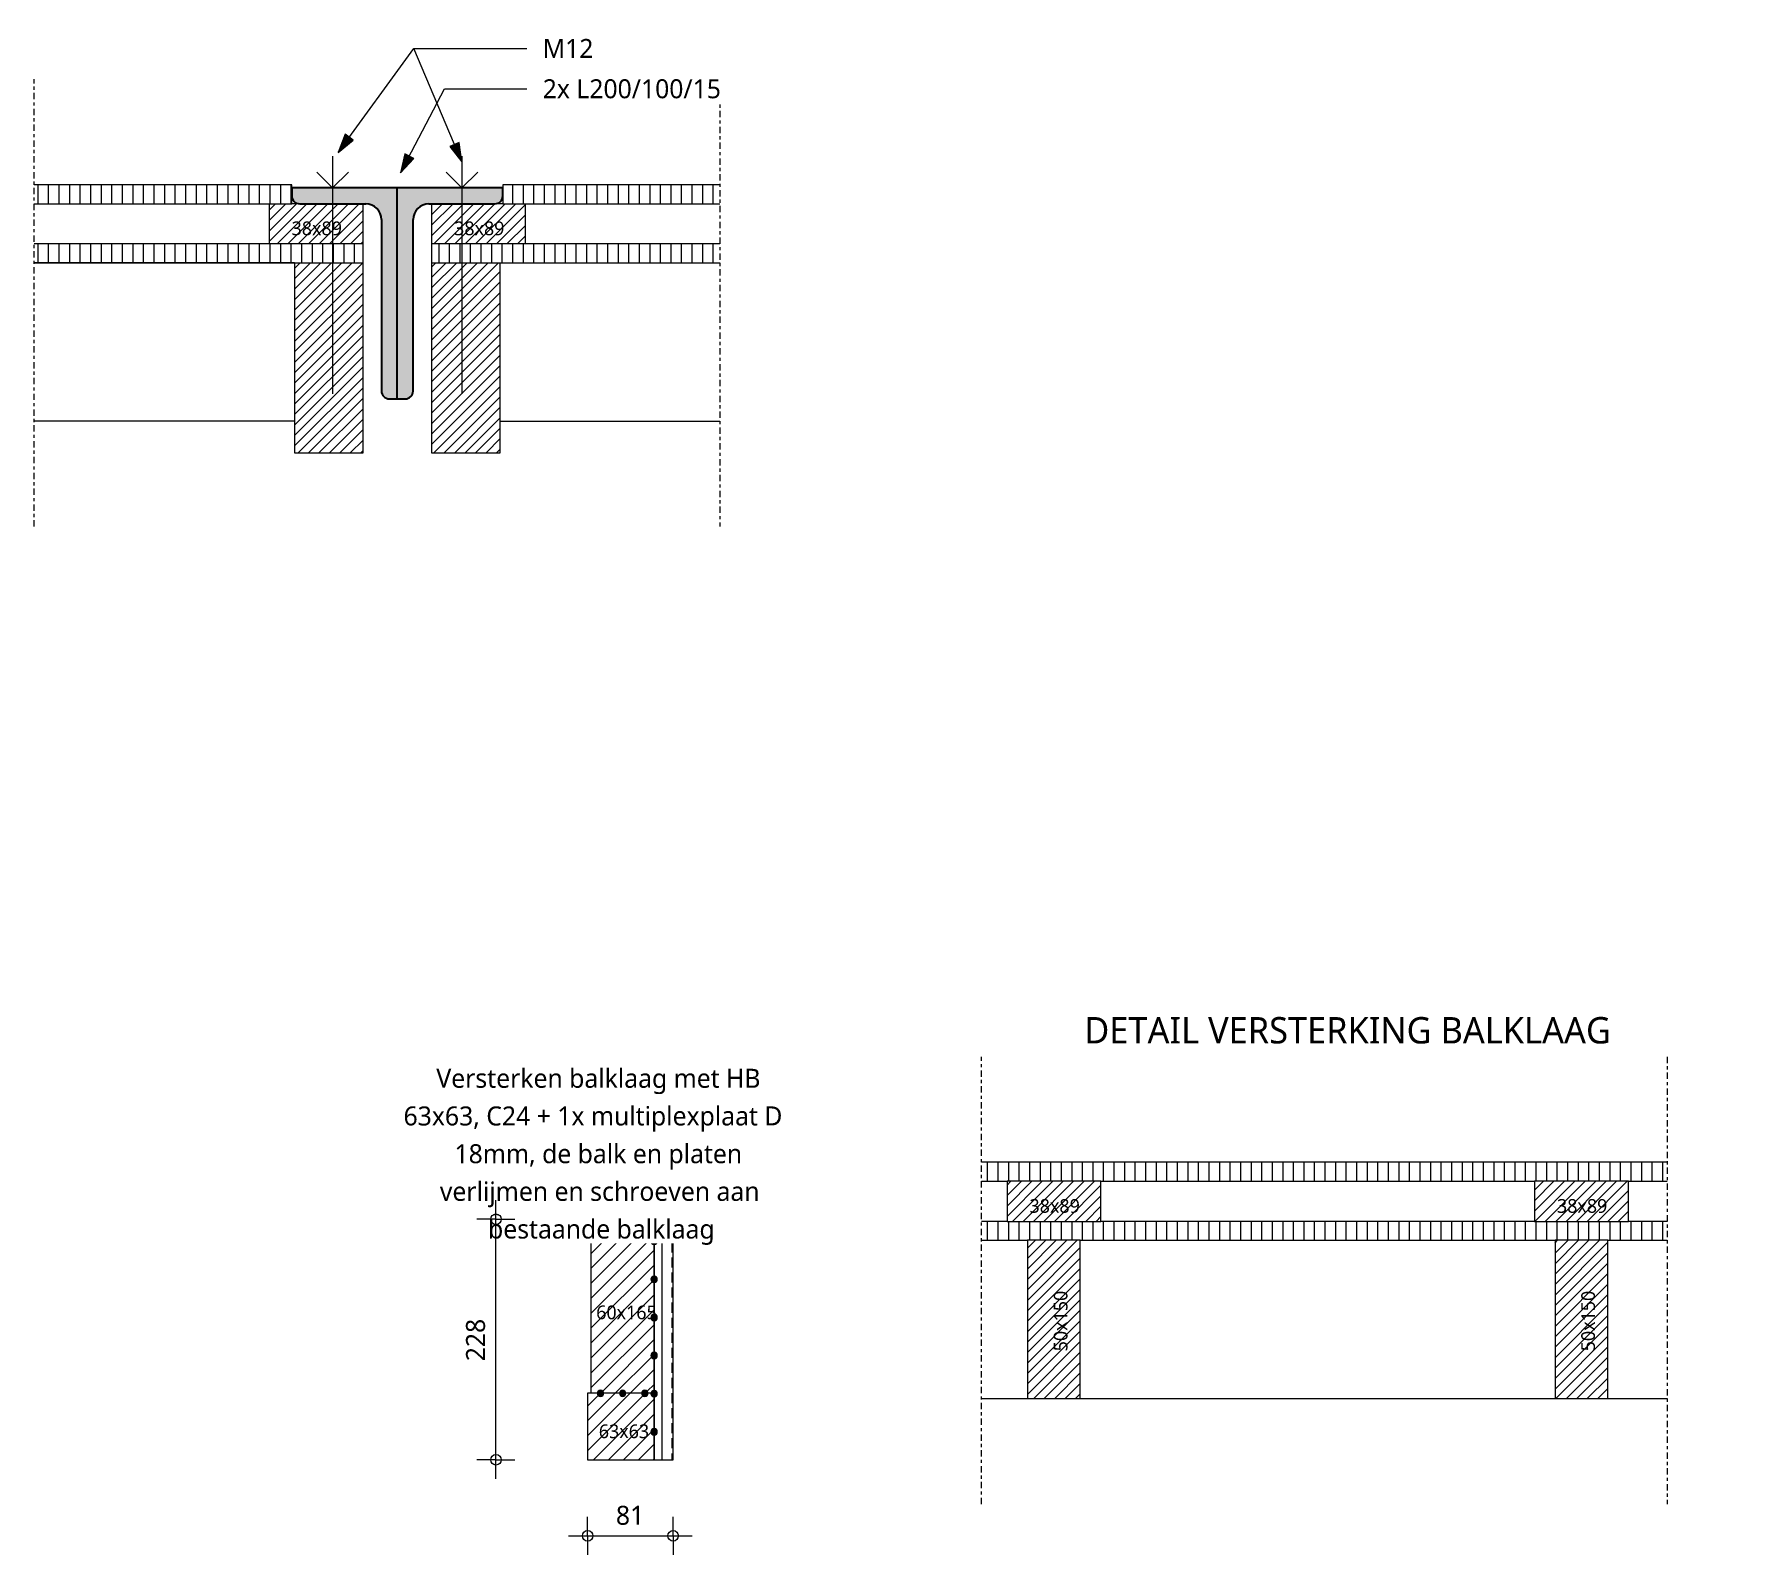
# Model space of a CAD drawing. Header units: millimetres. Extents: x -14163 to 55687, y -143 to 37302.
# Drawn here: x 4186 to 5807, y 4471 to 5912 of the extents above; entities that cross this region are included whole.
import ezdxf

# ---------------------------------------------------------------- set-up
doc = ezdxf.new("R2010")
doc.units = ezdxf.units.MM
doc.linetypes.add('Dash', pattern=[6.35, 3.175, -3.175])
doc.linetypes.add('MV_center', pattern=[15, 6, -3, 3, -3])
for name, color, linetype, lineweight in [('A-ANNO-DIMS', 211, 'Continuous', 13), ('A-ANNO-DIMS-10', 211, 'Continuous', 13), ('A-DETL', 90, 'Continuous', 13), ('A-DETL-GENF', 92, 'Continuous', 18), ('A-DETL-GENF-HDLN', 1, 'Dash', 18), ('G-ANNO-TEXT', 231, 'Continuous', 13)]:
    doc.layers.add(name, color=color, linetype=linetype, lineweight=lineweight)
doc.styles.add('Segoe UI_2', font='segoeui.ttf', dxfattribs={"height": 18})
doc.styles.add('Segoe UI_3', font='segoeui.ttf', dxfattribs={"height": 25})
doc.styles.add('Segoe UI_4', font='segoeui.ttf', dxfattribs={"height": 13})
doc.dimstyles.new('1_8_mm', dxfattribs={"dimscale": 304.8, "dimtxt": 18.852551, "dimasz": 0.032808, "dimexe": 0.059055, "dimexo": 0.0625, "dimgap": 0.016404, "dimtad": 1, "dimdec": 0, "dimzin": 0, "dimdsep": 46, "dimtxsty": 'Segoe UI_2', "dimblk1": 'DOTBLANK', "dimblk2": 'DOTBLANK', "dimsah": 1, "dimcen": 0.09, "dimdle": 0.059055, "dimazin": 0, "dimtfac": 1, "dimtdec": 4, "dimtix": 1, "dimtmove": 0, "dimatfit": 3, "dimfxl": 0.059055, "dimfxlon": 1, "dimtvp": 1, "dimtfill": 1, "dimtolj": 1, "dimtzin": 0, "dimarcsym": 2})
pattern_1 = [(90, (0, 0), (-10, 6e-16), [])]
pattern_2 = [(45, (0, 0), (-4.9497475, 4.9497475), [])]
pattern_3 = [(45, (0, 0), (-7.071068, 7.071068), [])]

# ---------------------------------------------------------------- blocks, each defined once
blk = doc.blocks.new('NLRS_00_DI_maskeer - Type 1-4234383-Details Constructie')
at = {"layer": 'A-DETL-GENF', "linetype": 'MV_center'}
blk.add_line((324, 0), (-100, 0), dxfattribs=at)
blk = doc.blocks.new('NLRS_00_DI_maskeer - Type 1-4234384-Details Constructie')
at = {"layer": 'A-DETL-GENF', "linetype": 'MV_center'}
blk.add_line((-100, 0), (324, 0), dxfattribs=at)
blk = doc.blocks.new('28 L_profiel - L200x100x10-V84-Details Constructie')
at = {"layer": 'A-DETL-GENF', "linetype": 'Dash'}
blk.add_hatch(color=256, dxfattribs=at).paths.add_polyline_path([(-7.5, 200), (-9.4, 199.7), (-11.3, 199), (-12.8, 197.8), (-14, 196.2), (-14.7, 194.4), (-15, 192.5), (-15, 30), (-15.5, 26.1), (-17, 22.5), (-19.4, 19.4), (-22.5, 17), (-26.1, 15.5), (-30, 15), (-92.5, 15), (-94.4, 14.7), (-96.3, 14), (-97.8, 12.8), (-99, 11.2), (-99.7, 9.4), (-100, 7.5), (-100, 0), (0, 0), (0, 200)])
at = {"layer": 'A-DETL-GENF', "lineweight": 25}
for p, q in [((0, 200), (-7.5, 200)), ((-15, 192.5), (-15, 30)), ((-100, 7.5), (-100, 0)), ((-100, 0), (0, 0)), ((-30, 15), (-92.5, 15))]:
    blk.add_line(p, q, dxfattribs=at)
for centre, radius, start, end in [((-7.5, 192.5), 7.5, 90, 180), ((-30, 30), 15, 270, 360), ((-92.5, 7.5), 7.5, 90, 180)]:
    blk.add_arc(centre, radius, start, end, dxfattribs=at)
at = {"layer": 'A-DETL-GENF-HDLN'}
for p, q in [((0, 200), (-7.5, 200)), ((-15, 30), (-15, 192.5)), ((-100, 0), (-100, 7.5)), ((-92.5, 15), (-30, 15)), ((0, 0), (-100, 0))]:
    blk.add_line(p, q, dxfattribs=at)
for centre, radius, start, end in [((-7.5, 192.5), 7.5, 90, 180), ((-30, 30), 15, 270, 0), ((-92.5, 7.5), 7.5, 90, 180)]:
    blk.add_arc(centre, radius, start, end, dxfattribs=at)
blk = doc.blocks.new('28 L_profiel - L200x100x10-4434856-Details Constructie')
at = {"layer": 'A-DETL-GENF', "linetype": 'Dash'}
blk.add_hatch(color=256, dxfattribs=at).paths.add_polyline_path([(-7.5, -200), (0, -200), (0, 0), (-100, 0), (-100, -7.5), (-99.7, -9.4), (-99, -11.3), (-97.8, -12.8), (-96.3, -14), (-94.4, -14.7), (-92.5, -15), (-30, -15), (-26.1, -15.5), (-22.5, -17), (-19.4, -19.4), (-17, -22.5), (-15.5, -26.1), (-15, -30), (-15, -192.5), (-14.7, -194.4), (-14, -196.2), (-12.8, -197.8), (-11.3, -199), (-9.4, -199.7)])
at = {"layer": 'A-DETL-GENF', "lineweight": 25}
for p, q in [((0, 0), (-100, 0)), ((-100, 0), (-100, -7.5)), ((0, -200), (0, 0)), ((-92.5, -15), (-30, -15)), ((-15, -30), (-15, -192.5)), ((-7.5, -200), (0, -200))]:
    blk.add_line(p, q, dxfattribs=at)
for centre, radius, start, end in [((-92.5, -7.5), 7.5, 180, 270), ((-30, -30), 15, 360, 90), ((-7.5, -192.5), 7.5, 180, 270)]:
    blk.add_arc(centre, radius, start, end, dxfattribs=at)
at = {"layer": 'A-DETL-GENF-HDLN'}
for p, q in [((0, 0), (-100, 0)), ((-100, 0), (-100, -7.5)), ((0, -200), (0, 0)), ((-92.5, -15), (-30, -15)), ((-15, -30), (-15, -192.5)), ((0, -200), (-7.5, -200))]:
    blk.add_line(p, q, dxfattribs=at)
for centre, radius, start, end in [((-92.5, -7.5), 7.5, 180, 270), ((-30, -30), 15, 360, 90), ((-7.5, -192.5), 7.5, 180, 270)]:
    blk.add_arc(centre, radius, start, end, dxfattribs=at)
blk = doc.blocks.new('DIMBLOCK341-Details Constructie')
at = {"layer": 'A-ANNO-DIMS-10'}
for p, q in [((4624, 4543), (4624, 4807)), ((4624, 4789), (4606, 4789)), ((4624, 4789), (4642, 4789)), ((4624, 4561), (4606, 4561)), ((4624, 4561), (4642, 4561))]:
    blk.add_line(p, q, dxfattribs=at)
for centre in [(4624, 4789), (4624, 4561)]:
    blk.add_circle(centre, 5, dxfattribs=at)
at = {"layer": 'A-ANNO-DIMS-10', "color": 0, "insert": (4595.6, 4654.4), "char_height": 18, "width": 49.359, "attachment_point": 1, "rotation": 90, "line_spacing_factor": 1.142579, "style": 'Segoe UI_2', "bg_fill": 3, "box_fill_scale": 1.25, "bg_fill_color": 9, "bg_fill_true_color": 13158600, "bg_fill_transparency": 0}
blk.add_mtext('228', dxfattribs=at)
blk = doc.blocks.new('_DotBlank')
at = {"color": 0, "linetype": 'ByBlock', "lineweight": -2}
blk.add_line((-0.5, 0), (-1, 0), dxfattribs=at)
blk.add_circle((0, 0), 0.5, dxfattribs=at)
blk = doc.blocks.new('DIMBLOCK342-Details Constructie')
at = {"layer": 'A-ANNO-DIMS-10'}
for p, q in [((4710.9, 4488.9), (4710.9, 4506.9)), ((4791.9, 4488.9), (4791.9, 4506.9)), ((4692.9, 4488.9), (4809.9, 4488.9)), ((4710.9, 4488.9), (4710.9, 4470.9)), ((4791.9, 4488.9), (4791.9, 4470.9))]:
    blk.add_line(p, q, dxfattribs=at)
for centre in [(4710.9, 4488.9), (4791.9, 4488.9)]:
    blk.add_circle(centre, 5, dxfattribs=at)
at = {"layer": 'A-ANNO-DIMS-10', "color": 0, "insert": (4737.7, 4517.4), "char_height": 18, "width": 32.906, "attachment_point": 1, "line_spacing_factor": 1.142579, "style": 'Segoe UI_2', "bg_fill": 3, "box_fill_scale": 1.25, "bg_fill_color": 9, "bg_fill_true_color": 13158600, "bg_fill_transparency": 0}
blk.add_mtext('81', dxfattribs=at)

msp = doc.modelspace()

# ---------------------------------------------------------------- hatches: boundary and pattern name
at = {"layer": 'A-DETL-GENF', "lineweight": 13}
h = msp.add_hatch(dxfattribs=at)
h.set_pattern_fill('FP_121', color=254, style=0, pattern_type=2)
h.set_pattern_definition(pattern_1)
h.paths.add_polyline_path([(4430.5, 5751.5), (4430.5, 5769.5), (4186.3, 5769.5), (4186.3, 5751.5)])
h = msp.add_hatch(dxfattribs=at)
h.set_pattern_fill('FP_121', color=254, style=0, pattern_type=2)
h.set_pattern_definition(pattern_1)
h.paths.add_polyline_path([(4836.3, 5751.5), (4836.3, 5769.5), (4630.5, 5769.5), (4630.5, 5751.5)])
h = msp.add_hatch(dxfattribs=at)
h.set_pattern_fill('FP_120', color=250, style=0, pattern_type=2)
h.set_pattern_definition(pattern_2)
h.paths.add_polyline_path([(4431.5, 5713.5), (4498, 5713.5), (4498, 5751.5), (4409, 5751.5), (4409, 5713.5), (4430.7, 5713.5)])
h = msp.add_hatch(dxfattribs=at)
h.set_pattern_fill('FP_120', color=250, style=0, pattern_type=2)
h.set_pattern_definition(pattern_2)
h.paths.add_polyline_path([(4623, 5713.5), (4652, 5713.5), (4652, 5751.5), (4563, 5751.5), (4563, 5713.5)])
h = msp.add_hatch(dxfattribs=at)
h.set_pattern_fill('FP_121', color=50, style=0, pattern_type=2)
h.set_pattern_definition(pattern_1)
h.paths.add_polyline_path([(4186.3, 5695.5), (4498, 5695.5), (4498, 5713.5), (4186.3, 5713.5), (4186.3, 5707.2)])
h = msp.add_hatch(dxfattribs=at)
h.set_pattern_fill('FP_121', color=50, style=0, pattern_type=2)
h.set_pattern_definition(pattern_1)
h.paths.add_polyline_path([(4563, 5695.5), (4836.3, 5695.5), (4836.3, 5713.5), (4563, 5713.5), (4563, 5707.2)])
h = msp.add_hatch(dxfattribs=at)
h.set_pattern_fill('FP_120', color=253, style=0, pattern_type=2)
h.set_pattern_definition(pattern_2)
h.paths.add_polyline_path([(4498, 5515.5), (4498, 5695.5), (4433, 5695.5), (4433, 5515.5)])
h = msp.add_hatch(dxfattribs=at)
h.set_pattern_fill('FP_120', color=253, style=0, pattern_type=2)
h.set_pattern_definition(pattern_2)
h.paths.add_polyline_path([(4628, 5515.5), (4628, 5695.5), (4563, 5695.5), (4563, 5515.5)])
h = msp.add_hatch(dxfattribs=at)
h.set_pattern_fill('FP_121', color=254, style=0, pattern_type=2)
h.set_pattern_definition(pattern_1)
h.paths.add_polyline_path([(5608.4, 4825), (5734.2, 4825), (5734.2, 4843), (5084.2, 4843), (5084.2, 4825), (5197.4, 4825)])
h = msp.add_hatch(dxfattribs=at)
h.set_pattern_fill('FP_120', color=250, style=0, pattern_type=2)
h.set_pattern_definition(pattern_2)
h.paths.add_polyline_path([(5108.4, 4787), (5197.4, 4787), (5197.4, 4825), (5108.4, 4825)])
h = msp.add_hatch(dxfattribs=at)
h.set_pattern_fill('FP_120', color=250, style=0, pattern_type=2)
h.set_pattern_definition(pattern_2)
h.paths.add_polyline_path([(5697.4, 4787), (5697.4, 4825), (5608.4, 4825), (5608.4, 4787)])
h = msp.add_hatch(dxfattribs=at)
h.set_pattern_fill('FP_127', color=253, style=0, pattern_type=2)
h.set_pattern_definition(pattern_3)
h.paths.add_polyline_path([(4747.1, 4624), (4762.1, 4624), (4762.2, 4624.7), (4762.5, 4625.5), (4763, 4626.1), (4763.6, 4626.6), (4764.4, 4626.9), (4765.1, 4627), (4765.9, 4626.9), (4766.6, 4626.6), (4767.2, 4626.1), (4767.7, 4625.5), (4768, 4624.7), (4768.1, 4624), (4770.9, 4624), (4771, 4624.4), (4771.5, 4625.5), (4771.8, 4625.7), (4772.4, 4626.2), (4773.5, 4626.6), (4773.9, 4626.6), (4773.9, 4656.8), (4773.1, 4656.9), (4772.4, 4657.2), (4771.8, 4657.6), (4771.3, 4658.3), (4771, 4659), (4770.9, 4659.8), (4771, 4660.5), (4771.3, 4661.3), (4771.8, 4661.9), (4772.4, 4662.4), (4773.1, 4662.7), (4773.9, 4662.8), (4773.9, 4692.9), (4773.1, 4693), (4772.4, 4693.3), (4771.8, 4693.8), (4771.3, 4694.4), (4771, 4695.1), (4770.9, 4695.9), (4771, 4696.7), (4771.3, 4697.4), (4771.8, 4698), (4772.4, 4698.5), (4773.1, 4698.8), (4773.9, 4698.9), (4773.9, 4729.1), (4773.1, 4729.2), (4772.4, 4729.5), (4771.8, 4729.9), (4771.3, 4730.6), (4771, 4731.3), (4770.9, 4732.1), (4771, 4732.8), (4771.3, 4733.6), (4771.8, 4734.2), (4772.4, 4734.7), (4773.1, 4735), (4773.9, 4735.1), (4773.9, 4765.2), (4773.1, 4765.3), (4772.4, 4765.6), (4771.8, 4766.1), (4771.3, 4766.7), (4771, 4767.4), (4770.9, 4768.2), (4771, 4769), (4771.3, 4769.7), (4771.8, 4770.3), (4772.4, 4770.8), (4773.1, 4771.1), (4773.9, 4771.2), (4773.9, 4789), (4713.9, 4789), (4713.9, 4624), (4720.1, 4624), (4720.2, 4624.7), (4720.5, 4625.5), (4721, 4626.1), (4721.6, 4626.6), (4722.4, 4626.9), (4723.1, 4627), (4723.9, 4626.9), (4724.6, 4626.6), (4725.2, 4626.1), (4725.7, 4625.5), (4726, 4624.7), (4726.1, 4624), (4741.1, 4624), (4741.2, 4624.7), (4741.5, 4625.5), (4742, 4626.1), (4742.6, 4626.6), (4743.4, 4626.9), (4744.1, 4627), (4744.9, 4626.9), (4745.6, 4626.6), (4746.2, 4626.1), (4746.7, 4625.5), (4747, 4624.7)])
h = msp.add_hatch(dxfattribs=at)
h.set_pattern_fill('FP_243', color=250, style=0, pattern_type=2)
h.set_pattern_definition([(90, (0, 0), (-19.05, 1e-15), []), (90, (9.525, 0), (-19.05, 1e-15), [9.525, -4.762])])
h.paths.add_polyline_path([(4773.9, 4561), (4791.9, 4561), (4791.9, 4789), (4773.9, 4789), (4773.9, 4771.2), (4774.7, 4771.1), (4775.4, 4770.8), (4776, 4770.3), (4776.5, 4769.7), (4776.8, 4769), (4776.9, 4768.2), (4776.8, 4767.4), (4776.5, 4766.7), (4776, 4766.1), (4775.4, 4765.6), (4774.7, 4765.3), (4773.9, 4765.2), (4773.9, 4735.1), (4774.7, 4735), (4775.4, 4734.7), (4776, 4734.2), (4776.5, 4733.6), (4776.8, 4732.8), (4776.9, 4732.1), (4776.8, 4731.3), (4776.5, 4730.6), (4776, 4729.9), (4775.4, 4729.5), (4774.7, 4729.2), (4773.9, 4729.1), (4773.9, 4698.9), (4774.7, 4698.8), (4775.4, 4698.5), (4776, 4698), (4776.5, 4697.4), (4776.8, 4696.7), (4776.9, 4695.9), (4776.8, 4695.1), (4776.5, 4694.4), (4776, 4693.8), (4775.4, 4693.3), (4774.7, 4693), (4773.9, 4692.9), (4773.9, 4662.8), (4774.7, 4662.7), (4775.4, 4662.4), (4776, 4661.9), (4776.5, 4661.3), (4776.8, 4660.5), (4776.9, 4659.8), (4776.8, 4659), (4776.5, 4658.3), (4776, 4657.6), (4775.4, 4657.2), (4774.7, 4656.9), (4773.9, 4656.8), (4773.9, 4626.6), (4774.7, 4626.5), (4775.4, 4626.2), (4776, 4625.7), (4776.5, 4625.1), (4776.8, 4624), (4776.9, 4623.6), (4776.8, 4622.8), (4776.5, 4622.1), (4776, 4621.5), (4775.4, 4621), (4774.7, 4620.7), (4773.9, 4620.6), (4773.9, 4590.5), (4774.7, 4590.4), (4775.4, 4590.1), (4776, 4589.6), (4776.5, 4589), (4776.8, 4588.2), (4776.9, 4587.5), (4776.8, 4586.7), (4776.5, 4586), (4776, 4585.3), (4775.4, 4584.9), (4774.7, 4584.6), (4773.9, 4584.5), (4773.9, 4580.9)])
h = msp.add_hatch(dxfattribs=at)
h.set_pattern_fill('FP_121', color=50, style=0, pattern_type=2)
h.set_pattern_definition(pattern_1)
h.paths.add_polyline_path([(5127.9, 4769), (5734.2, 4769), (5734.2, 4787), (5084.2, 4787), (5084.2, 4769), (5108.4, 4769)])
at = {"layer": 'A-DETL-GENF'}
for points in [[(4773.9, 4765.2), (4774.7, 4765.3), (4775.4, 4765.6), (4776, 4766.1), (4776.5, 4766.7), (4776.8, 4767.4), (4776.9, 4768.2), (4776.8, 4769), (4776.5, 4769.7), (4776, 4770.3), (4775.4, 4770.8), (4774.7, 4771.1), (4773.9, 4771.2), (4773.1, 4771.1), (4772.4, 4770.8), (4771.8, 4770.3), (4771.3, 4769.7), (4771, 4769), (4770.9, 4768.2), (4771, 4767.4), (4771.3, 4766.7), (4771.8, 4766.1), (4772.4, 4765.6), (4773.1, 4765.3)], [(4773.9, 4729.1), (4774.7, 4729.2), (4775.4, 4729.5), (4776, 4729.9), (4776.5, 4730.6), (4776.8, 4731.3), (4776.9, 4732.1), (4776.8, 4732.8), (4776.5, 4733.6), (4776, 4734.2), (4775.4, 4734.7), (4774.7, 4735), (4773.9, 4735.1), (4773.1, 4735), (4772.4, 4734.7), (4771.8, 4734.2), (4771.3, 4733.6), (4771, 4732.8), (4770.9, 4732.1), (4771, 4731.3), (4771.3, 4730.6), (4771.8, 4729.9), (4772.4, 4729.5), (4773.1, 4729.2)], [(4773.9, 4692.9), (4774.7, 4693), (4775.4, 4693.3), (4776, 4693.8), (4776.5, 4694.4), (4776.8, 4695.1), (4776.9, 4695.9), (4776.8, 4696.7), (4776.5, 4697.4), (4776, 4698), (4775.4, 4698.5), (4774.7, 4698.8), (4773.9, 4698.9), (4773.1, 4698.8), (4772.4, 4698.5), (4771.8, 4698), (4771.3, 4697.4), (4771, 4696.7), (4770.9, 4695.9), (4771, 4695.1), (4771.3, 4694.4), (4771.8, 4693.8), (4772.4, 4693.3), (4773.1, 4693)], [(4773.9, 4656.8), (4774.7, 4656.9), (4775.4, 4657.2), (4776, 4657.6), (4776.5, 4658.3), (4776.8, 4659), (4776.9, 4659.8), (4776.8, 4660.5), (4776.5, 4661.3), (4776, 4661.9), (4775.4, 4662.4), (4774.7, 4662.7), (4773.9, 4662.8), (4773.1, 4662.7), (4772.4, 4662.4), (4771.8, 4661.9), (4771.3, 4661.3), (4771, 4660.5), (4770.9, 4659.8), (4771, 4659), (4771.3, 4658.3), (4771.8, 4657.6), (4772.4, 4657.2), (4773.1, 4656.9)], [(4723.1, 4621), (4723.9, 4621.1), (4724.6, 4621.4), (4725.2, 4621.8), (4725.7, 4622.5), (4726, 4623.2), (4726.1, 4624), (4726, 4624.7), (4725.7, 4625.5), (4725.2, 4626.1), (4724.6, 4626.6), (4723.9, 4626.9), (4723.1, 4627), (4722.4, 4626.9), (4721.6, 4626.6), (4721, 4626.1), (4720.5, 4625.5), (4720.2, 4624.7), (4720.1, 4624), (4720.2, 4623.2), (4720.5, 4622.5), (4721, 4621.8), (4721.6, 4621.4), (4722.4, 4621.1)], [(4744.1, 4621), (4744.9, 4621.1), (4745.6, 4621.4), (4746.2, 4621.8), (4746.7, 4622.5), (4747, 4623.2), (4747.1, 4624), (4747, 4624.7), (4746.7, 4625.5), (4746.2, 4626.1), (4745.6, 4626.6), (4744.9, 4626.9), (4744.1, 4627), (4743.4, 4626.9), (4742.6, 4626.6), (4742, 4626.1), (4741.5, 4625.5), (4741.2, 4624.7), (4741.1, 4624), (4741.2, 4623.2), (4741.5, 4622.5), (4742, 4621.8), (4742.6, 4621.4), (4743.4, 4621.1)], [(4765.1, 4621), (4765.9, 4621.1), (4766.6, 4621.4), (4767.2, 4621.8), (4767.7, 4622.5), (4768, 4623.2), (4768.1, 4624), (4768, 4624.7), (4767.7, 4625.5), (4767.2, 4626.1), (4766.6, 4626.6), (4765.9, 4626.9), (4765.1, 4627), (4764.4, 4626.9), (4763.6, 4626.6), (4763, 4626.1), (4762.5, 4625.5), (4762.2, 4624.7), (4762.1, 4624), (4762.2, 4623.2), (4762.5, 4622.5), (4763, 4621.8), (4763.6, 4621.4), (4764.4, 4621.1)], [(4773.9, 4620.6), (4774.7, 4620.7), (4775.4, 4621), (4776, 4621.5), (4776.5, 4622.1), (4776.8, 4622.8), (4776.9, 4623.6), (4776.8, 4624.4), (4776.5, 4625.1), (4776, 4625.7), (4775.4, 4626.2), (4774.7, 4626.5), (4773.9, 4626.6), (4773.1, 4626.5), (4772.4, 4626.2), (4771.8, 4625.7), (4771.3, 4625.1), (4771, 4624.4), (4770.9, 4623.6), (4771, 4622.8), (4771.3, 4622.1), (4771.8, 4621.5), (4772.4, 4621), (4773.1, 4620.7)], [(4773.9, 4584.5), (4774.7, 4584.6), (4775.4, 4584.9), (4776, 4585.3), (4776.5, 4586), (4776.8, 4586.7), (4776.9, 4587.5), (4776.8, 4588.2), (4776.5, 4589), (4776, 4589.6), (4775.4, 4590.1), (4774.7, 4590.4), (4773.9, 4590.5), (4773.1, 4590.4), (4772.4, 4590.1), (4771.8, 4589.6), (4771.3, 4589), (4771, 4588.2), (4770.9, 4587.5), (4771, 4586.7), (4771.3, 4586), (4771.8, 4585.3), (4772.4, 4584.9), (4773.1, 4584.6)]]:
    msp.add_hatch(color=7, dxfattribs=at).paths.add_polyline_path(points)
at = {"layer": 'A-DETL-GENF', "lineweight": 13}
h = msp.add_hatch(dxfattribs=at)
h.set_pattern_fill('FP_120', color=253, style=0, pattern_type=2)
h.set_pattern_definition(pattern_2)
h.paths.add_polyline_path([(5127.9, 4619), (5177.9, 4619), (5177.9, 4769), (5127.9, 4769), (5127.9, 4741.8)])
h = msp.add_hatch(dxfattribs=at)
h.set_pattern_fill('FP_120', color=253, style=0, pattern_type=2)
h.set_pattern_definition(pattern_2)
h.paths.add_polyline_path([(5677.9, 4619), (5677.9, 4769), (5627.9, 4769), (5627.9, 4619)])
h = msp.add_hatch(dxfattribs=at)
h.set_pattern_fill('FP_127', color=250, style=0, pattern_type=2)
h.set_pattern_definition(pattern_3)
h.paths.add_polyline_path([(4710.9, 4561), (4773.9, 4561), (4773.9, 4584.5), (4773.1, 4584.6), (4772.4, 4584.9), (4771.8, 4585.3), (4771.3, 4586), (4771, 4586.7), (4770.9, 4587.5), (4771, 4588.2), (4771.3, 4589), (4771.8, 4589.6), (4772.4, 4590.1), (4773.1, 4590.4), (4773.9, 4590.5), (4773.9, 4620.6), (4773.1, 4620.7), (4772.4, 4621), (4771.8, 4621.5), (4771.1, 4622.5), (4771, 4622.8), (4770.9, 4624), (4768.1, 4624), (4768, 4623.2), (4767.7, 4622.5), (4767.2, 4621.8), (4766.6, 4621.4), (4765.9, 4621.1), (4765.1, 4621), (4764.4, 4621.1), (4763.6, 4621.4), (4763, 4621.8), (4762.5, 4622.5), (4762.2, 4623.2), (4762.1, 4624), (4747.1, 4624), (4747, 4623.2), (4746.7, 4622.5), (4746.2, 4621.8), (4745.6, 4621.4), (4744.9, 4621.1), (4744.1, 4621), (4743.4, 4621.1), (4742.6, 4621.4), (4742, 4621.8), (4741.5, 4622.5), (4741.2, 4623.2), (4741.1, 4624), (4726.1, 4624), (4726, 4623.2), (4725.7, 4622.5), (4725.2, 4621.8), (4724.6, 4621.4), (4723.9, 4621.1), (4723.1, 4621), (4722.4, 4621.1), (4721.6, 4621.4), (4721, 4621.8), (4720.5, 4622.5), (4720.2, 4623.2), (4720.1, 4624), (4710.9, 4624), (4710.9, 4580.9)])
at = {"layer": 'G-ANNO-TEXT'}
for points in [[(4474.4, 5800.2), (4488.8, 5811.9), (4481, 5817.6)], [(4591.8, 5791.1), (4589.2, 5809.5), (4580.3, 5805.8)], [(4533.4, 5780.8), (4546, 5794.5), (4537.5, 5798.9)]]:
    msp.add_hatch(color=7, dxfattribs=at).paths.add_polyline_path(points)

# ---------------------------------------------------------------- linework, layer by layer
at = {"layer": 'A-DETL', "lineweight": 18}
for p, q in [((4469.2, 5796.5), (4469.2, 5571.5)), ((4591.7, 5796.5), (4591.7, 5571.5)), ((4430.5, 5769.5), (4186.3, 5769.5)), ((4430.5, 5766.5), (4430.5, 5769.5)), ((4469.2, 5766.5), (4454.2, 5781.5)), ((4469.2, 5766.5), (4484.2, 5781.5)), ((4591.7, 5766.5), (4576.7, 5781.5)), ((4591.7, 5766.5), (4606.7, 5781.5)), ((4836.3, 5769.5), (4630.5, 5769.5)), ((4630.5, 5769.5), (4630.5, 5766.5)), ((4430.5, 5751.5), (4430.5, 5759)), ((4630.5, 5759), (4630.5, 5751.5)), ((4186.3, 5751.5), (4430.5, 5751.5)), ((4409, 5751.5), (4409, 5713.5)), ((4438, 5751.5), (4430.5, 5751.5)), ((4498, 5713.5), (4498, 5751.5)), ((4563, 5751.5), (4563, 5713.5)), ((4630.5, 5751.5), (4623, 5751.5)), ((4630.5, 5751.5), (4836.3, 5751.5)), ((4652, 5713.5), (4652, 5751.5)), ((4498, 5713.5), (4186.3, 5713.5)), ((4498, 5695.5), (4498, 5713.5)), ((4836.3, 5713.5), (4563, 5713.5)), ((4563, 5713.5), (4563, 5695.5)), ((4186.3, 5695.5), (4498, 5695.5)), ((4433, 5695.5), (4186.3, 5695.5)), ((4433, 5695.5), (4433, 5515.5)), ((4498, 5515.5), (4498, 5695.5)), ((4563, 5695.5), (4563, 5515.5)), ((4563, 5695.5), (4836.3, 5695.5)), ((4628, 5515.5), (4628, 5695.5)), ((4628, 5695.5), (4836.3, 5695.5)), ((4433, 5545.5), (4186.3, 5545.5)), ((4628, 5545.5), (4836.3, 5545.5)), ((4433, 5515.5), (4498, 5515.5)), ((4563, 5515.5), (4628, 5515.5)), ((5734.2, 4843), (5084.2, 4843)), ((5084.2, 4825), (5108.4, 4825)), ((5197.4, 4825), (5108.4, 4825)), ((5108.4, 4825), (5108.4, 4787)), ((5197.4, 4825), (5608.4, 4825)), ((5197.4, 4787), (5197.4, 4825)), ((5697.4, 4825), (5608.4, 4825)), ((5608.4, 4825), (5608.4, 4787)), ((5697.4, 4825), (5734.2, 4825)), ((5697.4, 4787), (5697.4, 4825)), ((4773.9, 4789), (4713.9, 4789)), ((4713.9, 4789), (4713.9, 4624)), ((4773.9, 4771.2), (4773.9, 4789)), ((4791.9, 4789), (4773.9, 4789)), ((4773.9, 4789), (4773.9, 4771.2)), ((4791.9, 4561), (4791.9, 4789)), ((5108.4, 4787), (5084.2, 4787)), ((5108.4, 4787), (5197.4, 4787)), ((5608.4, 4787), (5197.4, 4787)), ((5608.4, 4787), (5697.4, 4787)), ((5734.2, 4787), (5697.4, 4787)), ((4773.9, 4735.1), (4773.9, 4765.2)), ((4773.9, 4765.2), (4773.9, 4735.1)), ((5084.2, 4769), (5127.9, 4769)), ((5177.9, 4769), (5127.9, 4769)), ((5127.9, 4769), (5127.9, 4619)), ((5177.9, 4769), (5627.9, 4769)), ((5177.9, 4619), (5177.9, 4769)), ((5677.9, 4769), (5627.9, 4769)), ((5627.9, 4769), (5627.9, 4619)), ((5677.9, 4769), (5734.2, 4769)), ((5677.9, 4619), (5677.9, 4769)), ((4773.9, 4698.9), (4773.9, 4729.1)), ((4773.9, 4729.1), (4773.9, 4698.9)), ((4773.9, 4662.8), (4773.9, 4692.9)), ((4773.9, 4692.9), (4773.9, 4662.8)), ((4773.9, 4626.6), (4773.9, 4656.8)), ((4773.9, 4656.8), (4773.9, 4626.6)), ((4720.1, 4624), (4710.9, 4624)), ((4710.9, 4624), (4710.9, 4561)), ((4741.1, 4624), (4726.1, 4624)), ((4762.1, 4624), (4747.1, 4624)), ((4770.9, 4624), (4768.1, 4624)), ((4773.9, 4590.5), (4773.9, 4620.6)), ((4773.9, 4620.6), (4773.9, 4590.5)), ((5084.2, 4619), (5734.2, 4619)), ((5127.9, 4619), (5177.9, 4619)), ((5627.9, 4619), (5677.9, 4619)), ((4773.9, 4561), (4773.9, 4584.5)), ((4773.9, 4584.5), (4773.9, 4561)), ((4710.9, 4561), (4773.9, 4561)), ((4773.9, 4561), (4791.9, 4561))]:
    msp.add_line(p, q, dxfattribs=at)
for centre, start, end in [((4773.9, 4768.2), 0, 180), ((4773.9, 4768.2), 180, 0), ((4773.9, 4732.1), 0, 180), ((4773.9, 4732.1), 180, 0), ((4773.9, 4695.9), 0, 180), ((4773.9, 4695.9), 180, 0), ((4773.9, 4659.8), 0, 180), ((4773.9, 4659.8), 180, 0), ((4723.1, 4624), 0, 180), ((4723.1, 4624), 180, 0), ((4744.1, 4624), 0, 180), ((4744.1, 4624), 180, 0), ((4765.1, 4624), 0, 180), ((4765.1, 4624), 180, 0), ((4773.9, 4623.6), 0, 180), ((4773.9, 4623.6), 180, 0), ((4773.9, 4587.5), 0, 180), ((4773.9, 4587.5), 180, 0)]:
    msp.add_arc(centre, 3, start, end, dxfattribs=at)
at = {"layer": 'G-ANNO-TEXT', "color": 250}
for p, q in [((4474.4, 5800.2), (4546, 5898.7)), ((4546, 5898.7), (4653.3, 5898.7)), ((4591.8, 5791.1), (4546, 5898.7)), ((4546, 5898.7), (4653.3, 5898.7)), ((4533.4, 5780.8), (4575.1, 5860.5)), ((4575.1, 5860.5), (4653.3, 5860.5)), ((4481, 5817.6), (4474.4, 5800.2)), ((4488.8, 5811.9), (4481, 5817.6)), ((4474.4, 5800.2), (4488.8, 5811.9)), ((4589.2, 5809.5), (4580.3, 5805.8)), ((4580.3, 5805.8), (4591.8, 5791.1)), ((4591.8, 5791.1), (4589.2, 5809.5)), ((4537.5, 5798.9), (4533.4, 5780.8)), ((4533.4, 5780.8), (4546, 5794.5)), ((4546, 5794.5), (4537.5, 5798.9))]:
    msp.add_line(p, q, dxfattribs=at)

# ---------------------------------------------------------------- block references
at = {"layer": 'A-DETL-GENF', "linetype": 'MV_center', "rotation": 270}
for name, p in [('NLRS_00_DI_maskeer - Type 1-4234383-Details Constructie', (4186.3, 5769.5)), ('NLRS_00_DI_maskeer - Type 1-4234384-Details Constructie', (4836.3, 5769.5)), ('NLRS_00_DI_maskeer - Type 1-4234383-Details Constructie', (5084.2, 4843)), ('NLRS_00_DI_maskeer - Type 1-4234384-Details Constructie', (5734.2, 4843))]:
    msp.add_blockref(name, p, dxfattribs=at)
at = {"layer": 'A-DETL-GENF-HDLN'}
msp.add_blockref('28 L_profiel - L200x100x10-4434856-Details Constructie', (4530.5, 5766.5), dxfattribs=at)
at = {"layer": 'A-DETL-GENF-HDLN', "rotation": 180}
msp.add_blockref('28 L_profiel - L200x100x10-V84-Details Constructie', (4530.5, 5766.5), dxfattribs=at)

# ---------------------------------------------------------------- texts
at = {"layer": 'G-ANNO-TEXT', "color": 7, "char_height": 18, "attachment_point": 1, "style": 'Segoe UI_2', "bg_fill": 3, "box_fill_scale": 1.25, "bg_fill_color": 9, "bg_fill_true_color": 13158600, "bg_fill_transparency": 0}
for s, insert, width in [('M12', (4668.3, 5907.7), 64.135), ('Versterken balklaag met HB ', (4567.5, 4931.6), 402.447)]:
    msp.add_mtext(s, dxfattribs=dict(at, insert=insert, width=width))
at = {"layer": 'G-ANNO-TEXT', "color": 7, "char_height": 13, "width": 61.73, "attachment_point": 1, "style": 'Segoe UI_4'}
for s, insert in [('38x89', (4430.3, 5734.7)), ('38x89', (4584.3, 5734.7)), ('38x89', (5129.7, 4808.1)), ('38x89', (5629.7, 4808.1)), ('63x63', (4721.5, 4594.5))]:
    msp.add_mtext(s, dxfattribs=dict(at, insert=insert))
at = {"layer": 'G-ANNO-TEXT', "color": 253, "char_height": 13, "width": 74.557, "attachment_point": 1, "rotation": 90, "style": 'Segoe UI_4'}
for insert in [(5152.7, 4663.8), (5652.7, 4663.8)]:
    msp.add_mtext('50x150', dxfattribs=dict(at, insert=insert))
at = {"layer": 'G-ANNO-TEXT', "color": 253, "insert": (4719, 4707.2), "char_height": 13, "width": 74.557, "attachment_point": 1, "style": 'Segoe UI_4'}
msp.add_mtext('60x165', dxfattribs=at)

# ---------------------------------------------------------------- dimensions: what is measured, and where the dimension line sits
at = {"layer": 'A-ANNO-DIMS'}
dim = msp.add_linear_dim(base=(4791.9, 4488.9), p1=(4710.9, 4506.9), p2=(4791.9, 4506.9), dimstyle='1_8_mm', override={"dimpost": '<>', "dimfxl": 81}, dxfattribs=at)
dim.commit()
dim.dimension.update_dxf_attribs({"geometry": 'DIMBLOCK342-Details Constructie', "text_midpoint": (4751.4, 4503.3)})

# ---------------------------------------------------------------- next in the draw order: texts
at = {"layer": 'G-ANNO-TEXT', "color": 7, "attachment_point": 1, "bg_fill": 3, "box_fill_scale": 1.25, "bg_fill_color": 9, "bg_fill_true_color": 13158600, "bg_fill_transparency": 0}
for s, insert, char_height, width, style in [('2x L200/100/15', (4668.3, 5869.5), 18, 222.869, 'Segoe UI_2'), ('DETAIL VERSTERKING BALKLAAG', (5181.6, 4980.6), 25, 618.903, 'Segoe UI_3'), ('63x63, C24 + 1x multiplexplaat D ', (4536.4, 4895.9), 18, 470.591, 'Segoe UI_2')]:
    msp.add_mtext(s, dxfattribs=dict(at, insert=insert, char_height=char_height, width=width, style=style))

# ---------------------------------------------------------------- next in the draw order: texts
at = {"layer": 'G-ANNO-TEXT', "color": 7, "insert": (4584.7, 4860.1), "char_height": 18, "width": 361.561, "attachment_point": 1, "style": 'Segoe UI_2', "bg_fill": 3, "box_fill_scale": 1.25, "bg_fill_color": 9, "bg_fill_true_color": 13158600, "bg_fill_transparency": 0}
msp.add_mtext('18mm, de balk en platen ', dxfattribs=at)

# ---------------------------------------------------------------- next in the draw order: texts
at = {"layer": 'G-ANNO-TEXT', "color": 7, "insert": (4570.8, 4824.4), "char_height": 18, "width": 394.43, "attachment_point": 1, "style": 'Segoe UI_2', "bg_fill": 3, "box_fill_scale": 1.25, "bg_fill_color": 9, "bg_fill_true_color": 13158600, "bg_fill_transparency": 0}
msp.add_mtext('verlijmen en schroeven aan ', dxfattribs=at)

# ---------------------------------------------------------------- next in the draw order: texts
at = {"layer": 'G-ANNO-TEXT', "color": 7, "insert": (4616.5, 4788.7), "char_height": 18, "width": 274.979, "attachment_point": 1, "style": 'Segoe UI_2', "bg_fill": 3, "box_fill_scale": 1.25, "bg_fill_color": 9, "bg_fill_true_color": 13158600, "bg_fill_transparency": 0}
msp.add_mtext('bestaande balklaag', dxfattribs=at)

# ---------------------------------------------------------------- next in the draw order: dimensions: what is measured, and where the dimension line sits
at = {"layer": 'A-ANNO-DIMS'}
dim = msp.add_linear_dim(base=(4624, 4789), p1=(4642, 4561), p2=(4642, 4789), angle=90, dimstyle='1_8_mm', override={"dimpost": '<>', "dimfxl": 228}, dxfattribs=at)
dim.commit()
dim.dimension.update_dxf_attribs({"geometry": 'DIMBLOCK341-Details Constructie', "text_midpoint": (4609.7, 4675)})

doc.saveas('drawing.dxf')
